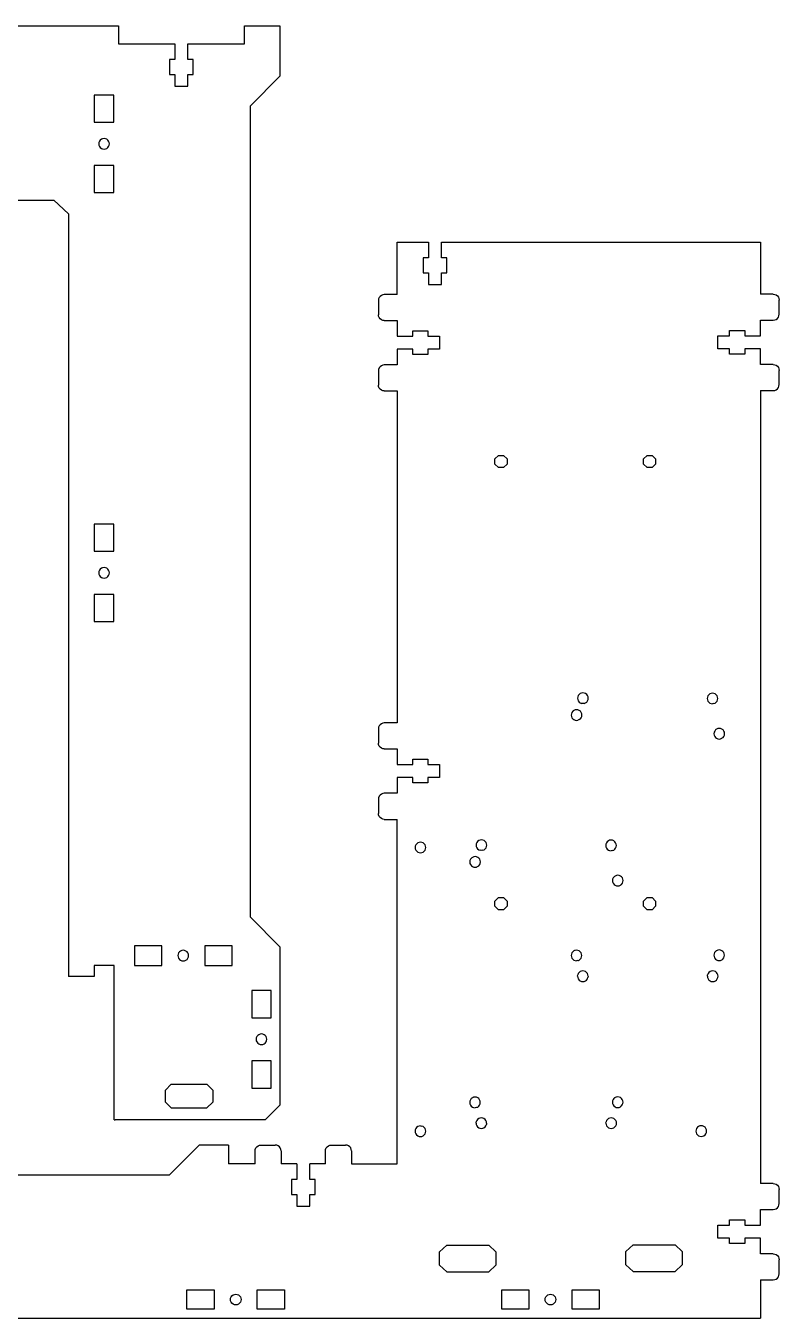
# Model space of a CAD drawing. Extents: x 20 to 592, y 8 to 445.
# Drawn here: x 336.7 to 591.5, y 8.1 to 445.1 of the extents above; entities that cross this region are included whole.
import ezdxf

# ---------------------------------------------------------------- set-up
doc = ezdxf.new("R2010")
doc.units = 0
doc.layers.add('Layer_1', color=7, linetype='CONTINUOUS')

msp = doc.modelspace()

# ---------------------------------------------------------------- linework, layer by layer
at = {"layer": 'Layer_1', "color": 7}
for points in [[(74.308583, 445.114953), (368.0585, 445.114953)], [(368.0585, 445.114953), (368.0585, 439.014951), (387.158481, 439.014951)], [(391.558495, 439.014951), (410.658477, 439.014951), (410.658477, 445.114953)], [(410.658477, 445.114953), (422.658481, 445.114953)], [(422.658481, 445.114953), (422.658481, 428.114953)], [(387.158481, 439.014951), (387.158481, 433.714956)], [(391.558495, 433.714956), (391.558495, 439.014951)], [(387.158481, 433.714956), (385.358496, 433.714956)], [(385.358496, 433.714956), (385.358496, 428.614955)], [(393.358508, 433.714956), (391.558495, 433.714956)], [(393.358508, 428.614955), (393.358508, 433.714956)], [(385.358496, 428.614955), (387.158481, 428.614955)], [(387.158481, 428.614955), (387.158481, 424.664959)], [(391.558495, 424.664959), (391.558495, 428.614955)], [(391.558495, 428.614955), (393.358508, 428.614955)], [(387.158481, 424.664959), (391.558495, 424.664959)], [(422.658481, 133.615065), (412.658473, 143.615062), (412.658473, 418.114953), (422.658481, 428.114953)], [(359.858505, 421.709169), (359.858505, 412.509173), (366.458497, 412.509173)], [(366.458497, 421.709169), (359.858505, 421.709169)], [(366.458497, 412.509173), (366.458497, 421.709169)], [(361.884493, 406.483187), (361.598151, 406.110036)], [(362.257648, 406.769513), (361.884493, 406.483187)], [(362.692185, 406.949508), (362.257648, 406.769513)], [(363.158501, 407.0109), (362.692185, 406.949508)], [(363.624817, 406.949508), (363.158501, 407.0109)], [(364.059354, 406.769513), (363.624817, 406.949508)], [(364.432509, 406.483187), (364.059354, 406.769513)], [(364.718851, 406.110036), (364.432509, 406.483187)], [(361.598151, 406.110036), (361.418178, 405.675498), (361.356766, 405.209174)], [(361.356766, 405.209174), (361.418178, 404.742855)], [(361.418178, 404.742855), (361.598151, 404.308312)], [(361.598151, 404.308312), (361.884493, 403.935161)], [(361.884493, 403.935161), (362.257648, 403.648835)], [(362.257648, 403.648835), (362.692185, 403.468842)], [(362.692185, 403.468842), (363.158501, 403.40745)], [(363.158501, 403.40745), (363.624817, 403.468842)], [(363.624817, 403.468842), (364.059354, 403.648835)], [(364.059354, 403.648835), (364.432509, 403.935161)], [(364.432509, 403.935161), (364.718851, 404.308312)], [(364.898824, 405.675498), (364.718851, 406.110036)], [(364.718851, 404.308312), (364.898824, 404.742855)], [(364.960236, 405.209174), (364.898824, 405.675498)], [(364.898824, 404.742855), (364.960236, 405.209174)], [(366.458497, 397.90918), (359.858505, 397.90918)], [(359.858505, 397.90918), (359.858505, 388.709184)], [(366.458497, 388.709184), (366.458497, 397.90918)], [(91.158585, 381.509983), (96.158583, 386.173533), (346.158507, 386.173533), (351.158497, 381.509983), (351.158497, 123.624294)], [(359.858505, 388.709184), (366.458497, 388.709184)], [(462.254112, 371.953196), (472.854122, 371.953196)], [(462.254112, 354.220556), (462.254112, 371.953196)], [(472.854122, 371.953196), (472.854122, 366.653199)], [(477.25411, 371.953196), (585.154066, 371.953199), (585.154066, 354.375603), (585.154066, 354.375603), (585.154066, 354.375603)], [(479.05412, 366.653199), (477.25411, 366.653199), (477.25411, 371.953196)], [(471.054108, 366.653199), (471.054108, 361.5532)], [(472.854122, 366.653199), (471.054108, 366.653199)], [(479.05412, 361.5532), (479.05412, 366.653199)], [(471.054108, 361.5532), (472.854122, 361.5532)], [(472.854122, 361.5532), (472.854122, 357.603204)], [(477.25411, 361.5532), (479.05412, 361.5532)], [(477.25411, 357.603204), (477.25411, 361.5532)], [(457.954115, 354.220556), (457.436463, 354.152408), (456.954088, 353.952609), (456.539902, 353.634773), (456.22206, 353.220561), (456.02225, 352.738198)], [(462.254112, 354.220556), (457.954115, 354.220556)], [(472.854122, 357.603204), (477.25411, 357.603204)], [(589.504099, 354.375603), (585.154066, 354.375603)], [(589.504099, 354.375603), (590.021751, 354.307447), (590.504097, 354.107662), (590.918314, 353.789823), (591.236153, 353.375605), (591.435938, 352.893231), (591.504095, 352.375607)], [(456.02225, 352.738198), (455.95409, 352.22056)], [(455.95409, 352.22056), (455.95409, 347.420561)], [(591.504095, 347.5756), (591.504095, 352.375607)], [(457.954115, 345.42056), (457.436463, 345.488711), (456.954088, 345.68851), (456.539902, 346.006349), (456.22206, 346.420561), (456.02225, 346.902923), (455.95409, 347.420561)], [(457.954115, 345.42056), (462.254112, 345.42056)], [(462.254112, 345.42056), (462.254112, 340.120573)], [(585.154066, 340.275612), (585.154066, 345.575604), (589.504099, 345.575604)], [(589.504099, 345.575604), (590.021751, 345.643761), (590.504097, 345.843546), (590.918314, 346.161385), (591.236153, 346.575602), (591.435938, 347.057976)], [(591.435938, 347.057976), (591.504095, 347.5756)], [(467.554104, 341.920567), (472.654111, 341.920567)], [(467.554104, 340.120573), (467.554104, 341.920567)], [(472.654111, 341.920567), (472.654111, 340.120573)], [(570.804082, 340.275612), (574.754065, 340.275612), (574.754065, 342.075597)], [(574.754065, 342.075597), (579.854074, 342.075597), (579.854074, 340.275612)], [(462.254112, 340.120573), (467.554104, 340.120573)], [(472.654111, 340.120573), (476.604124, 340.120573)], [(476.604124, 340.120573), (476.604124, 335.720565)], [(570.804082, 335.875598), (570.804082, 340.275612)], [(579.854074, 340.275612), (585.154066, 340.275612)], [(462.254112, 335.720565), (462.254112, 330.42057)], [(467.554104, 335.720565), (462.254112, 335.720565)], [(467.554104, 333.920566), (467.554104, 335.720565)], [(472.654111, 335.720565), (472.654111, 333.920566), (467.554104, 333.920566)], [(476.604124, 335.720565), (472.654111, 335.720565)], [(574.754065, 334.075613), (574.754065, 335.875598), (570.804082, 335.875598)], [(579.854074, 335.875598), (579.854074, 334.075613), (574.754065, 334.075613)], [(585.154066, 335.875598), (579.854074, 335.875598)], [(585.154066, 330.575606), (585.154066, 335.875598)], [(456.02225, 328.938206), (455.95409, 328.420568)], [(455.95409, 328.420568), (455.95409, 323.620586)], [(457.954115, 330.42057), (457.436463, 330.352419), (456.954088, 330.152617), (456.539902, 329.834781), (456.22206, 329.420569), (456.02225, 328.938206)], [(462.254112, 330.42057), (457.954115, 330.42057)], [(589.504099, 330.575606), (585.154066, 330.575606)], [(589.504099, 330.575606), (590.021751, 330.507449), (590.504097, 330.307664), (590.918314, 329.989825), (591.236153, 329.575608), (591.435938, 329.093262), (591.504095, 328.57561)], [(591.504095, 323.775611), (591.504095, 328.57561)], [(457.954115, 321.620562), (457.436463, 321.688719), (456.954088, 321.888532), (456.539902, 322.206371), (456.22206, 322.620588), (456.02225, 323.102934), (455.95409, 323.620586)], [(591.435938, 323.257987), (591.504095, 323.775611)], [(457.954115, 321.620562), (462.254112, 321.620562)], [(462.254112, 321.620562), (462.254112, 209.353239)], [(585.154066, 321.775615), (589.504099, 321.775615)], [(585.154066, 321.775615), (585.154066, 53.60329), (585.154066, 53.60329)], [(589.504099, 321.775615), (590.021751, 321.843772), (590.504097, 322.043585), (590.918314, 322.361395), (591.236153, 322.775613), (591.435938, 323.257987)], [(495.363057, 296.920219), (495.362492, 298.632941), (496.573906, 299.843703), (498.286665, 299.843703), (499.497381, 298.632264), (499.497945, 296.919514), (498.286487, 295.70878), (496.573773, 295.70878), (495.363012, 296.920219)], [(545.598618, 296.920219), (545.598618, 298.632941), (546.810029, 299.843703), (548.522779, 299.843703), (549.733484, 298.632264), (549.733484, 296.919514), (548.522045, 295.70878), (546.809323, 295.70878), (545.598562, 296.920219)], [(366.458497, 276.624247), (359.858505, 276.624247)], [(359.858505, 276.624247), (359.858505, 267.424252)], [(366.458497, 267.424252), (366.458497, 276.624247)], [(359.858505, 267.424252), (366.458497, 267.424252)], [(361.418178, 260.590571), (361.356766, 260.124255)], [(361.356766, 260.124255), (361.418178, 259.657931)], [(361.598151, 261.025117), (361.418178, 260.590571)], [(361.418178, 259.657931), (361.598151, 259.223388)], [(361.884493, 261.398263), (361.598151, 261.025117)], [(361.598151, 259.223388), (361.884493, 258.850242)], [(362.257648, 261.684594), (361.884493, 261.398263)], [(361.884493, 258.850242), (362.257648, 258.563914)], [(362.692185, 261.864587), (362.257648, 261.684594)], [(362.257648, 258.563914), (362.692185, 258.383918)], [(363.158501, 261.925976), (362.692185, 261.864587)], [(362.692185, 258.383918), (363.158501, 258.322526)], [(363.624817, 261.864587), (363.158501, 261.925976)], [(363.158501, 258.322526), (363.624817, 258.383918)], [(364.059354, 261.684594), (363.624817, 261.864587)], [(363.624817, 258.383918), (364.059354, 258.563914)], [(364.432509, 261.398263), (364.059354, 261.684594)], [(364.059354, 258.563914), (364.432509, 258.850242)], [(364.718851, 261.025117), (364.432509, 261.398263)], [(364.432509, 258.850242), (364.718851, 259.223388)], [(364.898824, 260.590571), (364.718851, 261.025117)], [(364.718851, 259.223388), (364.898824, 259.657931)], [(364.960236, 260.124255), (364.898824, 260.590571)], [(364.898824, 259.657931), (364.960236, 260.124255)], [(359.858505, 252.824259), (359.858505, 243.62426)], [(366.458497, 252.824259), (359.858505, 252.824259)], [(366.458497, 243.62426), (366.458497, 252.824259)], [(359.858505, 243.62426), (366.458497, 243.62426)], [(523.571343, 218.605697), (523.391596, 218.171555)], [(523.857347, 218.978541), (523.571343, 218.605697)], [(524.230106, 219.26463), (523.857347, 218.978541)], [(524.664192, 219.444518), (524.230106, 219.26463)], [(525.130056, 219.50593), (524.664192, 219.444518)], [(525.595949, 219.444659), (525.130056, 219.50593)], [(526.030091, 219.264884), (525.595949, 219.444659)], [(526.402935, 218.978908), (526.030091, 219.264884)], [(526.689052, 218.606149), (526.402935, 218.978908)], [(526.868912, 218.172035), (526.689052, 218.606149)], [(567.691538, 218.886311), (567.405534, 218.513495)], [(568.064297, 219.172428), (567.691538, 218.886311)], [(568.498383, 219.352316), (568.064297, 219.172428)], [(568.964247, 219.4137), (568.498383, 219.352316)], [(569.43014, 219.352429), (568.964247, 219.4137)], [(569.864282, 219.172682), (569.43014, 219.352429)], [(570.237126, 218.886678), (569.864282, 219.172682)], [(570.523243, 218.513919), (570.237126, 218.886678)], [(523.391596, 218.171555), (523.330325, 217.705663)], [(523.330325, 217.705663), (523.391709, 217.239798)], [(523.391709, 217.239798), (523.571597, 216.805712)], [(523.571597, 216.805712), (523.857714, 216.432953)], [(523.857714, 216.432953), (524.230558, 216.146949)], [(524.230558, 216.146949), (524.6647, 215.967202)], [(525.130593, 215.905931), (524.6647, 215.967202)], [(525.596457, 215.967315), (525.130593, 215.905931)], [(525.596457, 215.967315), (526.030543, 216.147203)], [(526.030543, 216.147203), (526.403302, 216.43332)], [(526.403302, 216.43332), (526.689306, 216.806136)], [(526.689306, 216.806136), (526.869053, 217.240306)], [(526.930324, 217.706171), (526.868912, 218.172035)], [(526.869053, 217.240306), (526.930324, 217.706171)], [(567.225787, 218.079325), (567.164516, 217.613461)], [(567.164516, 217.613461), (567.225928, 217.147596)], [(567.405534, 218.513495), (567.225787, 218.079325)], [(567.225928, 217.147596), (567.405788, 216.713482)], [(567.405788, 216.713482), (567.691905, 216.340723)], [(567.691905, 216.340723), (568.064749, 216.054719)], [(568.064749, 216.054719), (568.498891, 215.874972)], [(568.498891, 215.874972), (568.964784, 215.813701)], [(569.430648, 215.875113), (568.964784, 215.813701)], [(569.430648, 215.875113), (569.864734, 216.055001)], [(569.864734, 216.055001), (570.237493, 216.34109)], [(570.237493, 216.34109), (570.523497, 216.713934)], [(570.703103, 218.079833), (570.523243, 218.513919)], [(570.523497, 216.713934), (570.703244, 217.148076)], [(570.764515, 217.613969), (570.703103, 218.079833)], [(570.703244, 217.148076), (570.764515, 217.613969)], [(521.250347, 212.48918), (521.189077, 212.023287)], [(521.189077, 212.023287), (521.250489, 211.557423)], [(521.430123, 212.923322), (521.250347, 212.48918)], [(521.250489, 211.557423), (521.430377, 211.123309)], [(521.716099, 213.296166), (521.430123, 212.923322)], [(521.430377, 211.123309), (521.716466, 210.750578)], [(521.86689, 213.437898), (521.716099, 213.296166)], [(521.716466, 210.750578), (522.089309, 210.464574)], [(521.940522, 213.468406), (521.86689, 213.437898)], [(522.088858, 213.582255), (521.940522, 213.468406)], [(522.522972, 213.762143), (522.088858, 213.582255)], [(522.089309, 210.464574), (522.523452, 210.284799)], [(522.988836, 213.823555), (522.522972, 213.762143)], [(522.523452, 210.284799), (522.989344, 210.223556)], [(523.454701, 213.762284), (522.988836, 213.823555)], [(522.989344, 210.223556), (523.455209, 210.28494)], [(523.888871, 213.582509), (523.454701, 213.762284)], [(523.889295, 210.464828), (523.455209, 210.28494)], [(524.261687, 213.296533), (523.888871, 213.582509)], [(523.889295, 210.464828), (524.040086, 210.60656)], [(524.040086, 210.60656), (524.262054, 210.750945)], [(524.547804, 212.923774), (524.261687, 213.296533)], [(524.262054, 210.750945), (524.548058, 211.123761)], [(524.727692, 212.48966), (524.547804, 212.923774)], [(524.548058, 211.123761), (524.727805, 211.557931)], [(524.789075, 212.023795), (524.727692, 212.48966)], [(524.727805, 211.557931), (524.789075, 212.023795)], [(456.02225, 207.870895), (455.95409, 207.353243)], [(455.95409, 207.353243), (455.95409, 202.553264)], [(457.954115, 209.353239), (457.436463, 209.285083), (456.954088, 209.085298), (456.539902, 208.767459), (456.22206, 208.353241), (456.02225, 207.870895)], [(462.254112, 209.353239), (457.954115, 209.353239)], [(569.513508, 206.188484), (569.452266, 205.72262)], [(569.452266, 205.72262), (569.513649, 205.256756)], [(569.693284, 206.622655), (569.513508, 206.188484)], [(569.979288, 206.99547), (569.693284, 206.622655)], [(570.08927, 207.096845), (569.979288, 206.99547)], [(570.137191, 207.116685), (570.08927, 207.096929)], [(570.786133, 207.461476), (570.352019, 207.281587), (570.137191, 207.116685)], [(571.251997, 207.522859), (570.786133, 207.461476)], [(571.71789, 207.461617), (571.251997, 207.522859)], [(572.524876, 206.995837), (572.152032, 207.281841), (571.71789, 207.461617)], [(572.810965, 206.623106), (572.524876, 206.995837)], [(572.990853, 206.188992), (572.810965, 206.623106)], [(573.052265, 205.723128), (572.990853, 206.188992)], [(572.990994, 205.257235), (573.052265, 205.723128)], [(457.954115, 200.55324), (457.436463, 200.621397), (456.954088, 200.82121), (456.539902, 201.139021), (456.22206, 201.553238), (456.02225, 202.035612), (455.95409, 202.553264)], [(569.513649, 205.256756), (569.693538, 204.822641)], [(569.693538, 204.822641), (569.979655, 204.449911)], [(569.979655, 204.449911), (570.35247, 204.163907)], [(570.35247, 204.163907), (570.786641, 203.984131)], [(570.786641, 203.984131), (571.252505, 203.922861)], [(571.252505, 203.922861), (571.718369, 203.984272)], [(571.718369, 203.984272), (572.152484, 204.164161)], [(572.152484, 204.164161), (572.262466, 204.265507)], [(572.262466, 204.265507), (572.525215, 204.450277)], [(572.525215, 204.450277), (572.811219, 204.823093)], [(572.811219, 204.823093), (572.990994, 205.257235)], [(457.954115, 200.55324), (462.254112, 200.55324)], [(462.254112, 200.55324), (462.254112, 195.253248)], [(467.554104, 197.053261), (472.654111, 197.053261)], [(467.554104, 195.253248), (467.554104, 197.053261)], [(472.654111, 197.053261), (472.654111, 195.253248)], [(462.254112, 195.253248), (467.554104, 195.253248)], [(472.654111, 195.253248), (476.604124, 195.253248)], [(476.604124, 195.253248), (476.604124, 190.853262)], [(467.554104, 190.853262), (462.254112, 190.853262)], [(462.254112, 190.853262), (462.254112, 185.553242)], [(467.554104, 189.053249), (467.554104, 190.853262)], [(472.654111, 189.053249), (467.554104, 189.053249)], [(472.654111, 190.853262), (472.654111, 189.053249)], [(476.604124, 190.853262), (472.654111, 190.853262)], [(456.02225, 184.070898), (455.95409, 183.553246)], [(457.954115, 185.553242), (457.436463, 185.485113), (456.954088, 185.2853), (456.539902, 184.967461), (456.22206, 184.553244), (456.02225, 184.070898)], [(462.254112, 185.553242), (457.954115, 185.553242)], [(455.95409, 183.553246), (455.95409, 178.753267)], [(456.954088, 177.021213), (456.539902, 177.339051), (456.22206, 177.753269), (456.02225, 178.235615), (455.95409, 178.753267)], [(457.954115, 176.753271), (457.436463, 176.821399), (456.954088, 177.021213)], [(457.954115, 176.753271), (462.254112, 176.753271)], [(462.254112, 60.253292), (462.254112, 176.753271)], [(468.448238, 167.697606), (468.386998, 167.231714)], [(468.386998, 167.231714), (468.448379, 166.76585)], [(468.628016, 168.131749), (468.448238, 167.697606)], [(468.448379, 166.76585), (468.62827, 166.331764)], [(468.91402, 168.504593), (468.628016, 168.131749)], [(468.62827, 166.331764), (468.914387, 165.959005)], [(469.286751, 168.790709), (468.91402, 168.504593)], [(469.720862, 168.97057), (469.286751, 168.790709)], [(470.186726, 169.031981), (469.720862, 168.97057)], [(470.652622, 168.970711), (470.186726, 169.031981)], [(471.086764, 168.790963), (470.652622, 168.970711)], [(471.459608, 168.504959), (471.086764, 168.790963)], [(471.745725, 168.1322), (471.459608, 168.504959)], [(471.459975, 165.959371), (471.745979, 166.332215)], [(471.925582, 167.698114), (471.745725, 168.1322)], [(471.745979, 166.332215), (471.925723, 166.766358)], [(471.986994, 167.23225), (471.925582, 167.698114)], [(471.925723, 166.766358), (471.986994, 167.23225)], [(489.066832, 168.479004), (489.005561, 168.013111)], [(489.005561, 168.013111), (489.066944, 167.547247)], [(489.246579, 168.913146), (489.066832, 168.479004)], [(489.066944, 167.547247), (489.246833, 167.113161)], [(489.532583, 169.28599), (489.246579, 168.913146)], [(489.246833, 167.113161), (489.53295, 166.740402)], [(489.905342, 169.572079), (489.532583, 169.28599)], [(489.53295, 166.740402), (489.905794, 166.454398)], [(490.339428, 169.751967), (489.905342, 169.572079)], [(489.905794, 166.454398), (490.339936, 166.274651)], [(490.805292, 169.813379), (490.339428, 169.751967)], [(490.805828, 166.21338), (490.339936, 166.274651)], [(491.271185, 169.752108), (490.805292, 169.813379)], [(491.271693, 166.274764), (490.805828, 166.21338)], [(491.705327, 169.572333), (491.271185, 169.752108)], [(491.271693, 166.274764), (491.705779, 166.454652)], [(492.078171, 169.286357), (491.705327, 169.572333)], [(491.705779, 166.454652), (492.078538, 166.740769)], [(492.364288, 168.913598), (492.078171, 169.286357)], [(492.078538, 166.740769), (492.364542, 167.113584)], [(492.544148, 168.479484), (492.364288, 168.913598)], [(492.364542, 167.113584), (492.544289, 167.547755)], [(492.60556, 168.013619), (492.544148, 168.479484)], [(492.544289, 167.547755), (492.60556, 168.013619)], [(532.901023, 168.386774), (532.839752, 167.920909)], [(532.839752, 167.920909), (532.901164, 167.455045)], [(533.08077, 168.820944), (532.901023, 168.386774)], [(532.901164, 167.455045), (533.081024, 167.020931)], [(533.366774, 169.19376), (533.08077, 168.820944)], [(533.081024, 167.020931), (533.367141, 166.648172)], [(533.739533, 169.479877), (533.366774, 169.19376)], [(533.367141, 166.648172), (533.739985, 166.362168)], [(534.173619, 169.659765), (533.739533, 169.479877)], [(533.739985, 166.362168), (534.174127, 166.18242)], [(534.639483, 169.721148), (534.173619, 169.659765)], [(534.174127, 166.18242), (534.64002, 166.12115)], [(535.105376, 169.659878), (534.639483, 169.721148)], [(535.105884, 166.182562), (534.64002, 166.12115)], [(535.539518, 169.480131), (535.105376, 169.659878)], [(535.105884, 166.182562), (535.53997, 166.36245)], [(535.912362, 169.194127), (535.539518, 169.480131)], [(535.53997, 166.36245), (535.912729, 166.648539)], [(536.198479, 168.821368), (535.912362, 169.194127)], [(535.912729, 166.648539), (536.198733, 167.021382)], [(536.378339, 168.387282), (536.198479, 168.821368)], [(536.198733, 167.021382), (536.37848, 167.455525)], [(536.439751, 167.921417), (536.378339, 168.387282)], [(536.37848, 167.455525), (536.439751, 167.921417)], [(468.914387, 165.959005), (469.2872, 165.673001)], [(469.2872, 165.673001), (469.72137, 165.493253)], [(469.72137, 165.493253), (470.187234, 165.431983)], [(470.187234, 165.431983), (470.653099, 165.493394)], [(470.653099, 165.493394), (471.087216, 165.673255)], [(471.087216, 165.673255), (471.459975, 165.959371)], [(486.925583, 162.796629), (486.864313, 162.330736)], [(486.864313, 162.330736), (486.925724, 161.864872)], [(487.105359, 163.230771), (486.925583, 162.796629)], [(486.925724, 161.864872), (487.105613, 161.430758)], [(487.391335, 163.603615), (487.105359, 163.230771)], [(487.542126, 163.745347), (487.391335, 163.603615)], [(487.615758, 163.775855), (487.542126, 163.745347)], [(487.764094, 163.889704), (487.615758, 163.775855)], [(488.198208, 164.069592), (487.764094, 163.889704)], [(488.664072, 164.131004), (488.198208, 164.069592)], [(489.129936, 164.069733), (488.664072, 164.131004)], [(489.564107, 163.889958), (489.129936, 164.069733)], [(489.936923, 163.603982), (489.564107, 163.889958)], [(490.22304, 163.231223), (489.936923, 163.603982)], [(490.402928, 162.797108), (490.22304, 163.231223)], [(490.223294, 161.431209), (490.403041, 161.86538)], [(490.464311, 162.331244), (490.402928, 162.797108)], [(490.403041, 161.86538), (490.464311, 162.331244)], [(487.105613, 161.430758), (487.391702, 161.058027)], [(487.391702, 161.058027), (487.764545, 160.772023)], [(487.764545, 160.772023), (488.198688, 160.592247)], [(488.198688, 160.592247), (488.66458, 160.531005)], [(488.66458, 160.531005), (489.130444, 160.592388)], [(489.56453, 160.772277), (489.130444, 160.592388)], [(489.56453, 160.772277), (489.715322, 160.914009)], [(489.715322, 160.914009), (489.93729, 161.058394)], [(489.93729, 161.058394), (490.223294, 161.431209)], [(535.764506, 157.404293), (535.654524, 157.302919)], [(535.812427, 157.424134), (535.764506, 157.404378)], [(536.461369, 157.768924), (536.027255, 157.589036), (535.812427, 157.424134)], [(536.927233, 157.830308), (536.461369, 157.768924)], [(537.393126, 157.769066), (536.927233, 157.830308)], [(538.200112, 157.303286), (537.827268, 157.58929), (537.393126, 157.769066)], [(535.188744, 156.495933), (535.127502, 156.030069)], [(535.127502, 156.030069), (535.188885, 155.564204)], [(535.36852, 156.930104), (535.188744, 156.495933)], [(535.188885, 155.564204), (535.368774, 155.13009)], [(535.654524, 157.302919), (535.36852, 156.930104)], [(535.368774, 155.13009), (535.654891, 154.757359)], [(535.654891, 154.757359), (536.027706, 154.471355)], [(536.027706, 154.471355), (536.461877, 154.29158)], [(536.461877, 154.29158), (536.927741, 154.230309)], [(536.927741, 154.230309), (537.393605, 154.291721)], [(537.393605, 154.291721), (537.82772, 154.471609)], [(537.82772, 154.471609), (537.937702, 154.572955)], [(537.937702, 154.572955), (538.20045, 154.757726)], [(538.4862, 156.930555), (538.200112, 157.303286)], [(538.20045, 154.757726), (538.486454, 155.130542)], [(538.666089, 156.496441), (538.4862, 156.930555)], [(538.486454, 155.130542), (538.66623, 155.564684)], [(538.7275, 156.030577), (538.666089, 156.496441)], [(538.66623, 155.564684), (538.7275, 156.030577)], [(495.363054, 147.342441), (495.36249, 149.055163), (496.573903, 150.265925), (498.286662, 150.265925), (499.497378, 149.054514), (499.497943, 147.341764), (498.286484, 146.131031), (496.57377, 146.131031), (495.363009, 147.34247)], [(545.598618, 147.342441), (545.598618, 149.055163), (546.810029, 150.265925), (548.522779, 150.265925), (549.733484, 149.054486), (549.733484, 147.341736), (548.522045, 146.131003), (546.809323, 146.131003), (545.598562, 147.342441)], [(373.458483, 133.964981), (373.458483, 127.364994), (382.658476, 127.364994), (382.658476, 133.964981), (373.458483, 133.964981)], [(388.218141, 131.131312), (388.156758, 130.664991)], [(388.398142, 131.56585), (388.218141, 131.131312)], [(388.684485, 131.939001), (388.398142, 131.56585)], [(389.057611, 132.22533), (388.684485, 131.939001)], [(389.492177, 132.40532), (389.057611, 132.22533)], [(389.958493, 132.466717), (389.492177, 132.40532)], [(390.424808, 132.40532), (389.958493, 132.466717)], [(390.859346, 132.22533), (390.424808, 132.40532)], [(391.2325, 131.939001), (390.859346, 132.22533)], [(391.518815, 131.56585), (391.2325, 131.939001)], [(391.698816, 131.131312), (391.518815, 131.56585)], [(391.760199, 130.664991), (391.698816, 131.131312)], [(406.458474, 127.364994), (406.458474, 133.964981), (397.258481, 133.964981), (397.258481, 127.364994)], [(422.658481, 133.615065), (422.658481, 80.115065)], [(521.400123, 131.606633), (521.220375, 131.172463), (521.159105, 130.706599), (521.220517, 130.240734)], [(521.686127, 131.979449), (521.400123, 131.606633)], [(522.058886, 132.265566), (521.686127, 131.979449)], [(522.238605, 132.355595), (522.058886, 132.265566)], [(522.293667, 132.362848), (522.238605, 132.35551)], [(522.958836, 132.506838), (522.492972, 132.445454), (522.293667, 132.362848)], [(523.424729, 132.445567), (522.958836, 132.506838)], [(523.858871, 132.26582), (523.424729, 132.445567)], [(524.231715, 131.979816), (523.858871, 132.26582)], [(524.517832, 131.607057), (524.231715, 131.979816)], [(524.697692, 131.172971), (524.517832, 131.607057)], [(524.759103, 130.707107), (524.697692, 131.172971)], [(569.480573, 131.243978), (569.419303, 130.778085)], [(569.66032, 131.67812), (569.480573, 131.243978)], [(569.946324, 132.050964), (569.66032, 131.67812)], [(570.134228, 132.221511), (569.946324, 132.050964)], [(570.208847, 132.252443), (570.134228, 132.221511)], [(570.319083, 132.337053), (570.208847, 132.252443)], [(570.753169, 132.516941), (570.319083, 132.337053)], [(571.219062, 132.578353), (570.753169, 132.516941)], [(571.684926, 132.517082), (571.219062, 132.578353)], [(572.119069, 132.337307), (571.684926, 132.517082)], [(572.491912, 132.051331), (572.119069, 132.337307)], [(572.778029, 131.678572), (572.491912, 132.051331)], [(572.957918, 131.244458), (572.778029, 131.678572)], [(573.019301, 130.778593), (572.957918, 131.244458)], [(366.558489, 75.124312), (366.558489, 127.315066), (359.808495, 127.315066), (359.808495, 123.624294)], [(388.156758, 130.664991), (388.218141, 130.198672)], [(388.218141, 130.198672), (388.398142, 129.764126)], [(388.398142, 129.764126), (388.684485, 129.390977)], [(388.684485, 129.390977), (389.057611, 129.104649)], [(389.057611, 129.104649), (389.492177, 128.924656)], [(389.492177, 128.924656), (389.958493, 128.863264)], [(389.958493, 128.863264), (390.424808, 128.924656)], [(390.424808, 128.924656), (390.859346, 129.104649)], [(390.859346, 129.104649), (391.2325, 129.390977)], [(391.2325, 129.390977), (391.518815, 129.764126)], [(391.518815, 129.764126), (391.698816, 130.198672)], [(391.698816, 130.198672), (391.760199, 130.664991)], [(397.258481, 127.364994), (406.458474, 127.364994)], [(521.220517, 130.240734), (521.400377, 129.80662)], [(521.400377, 129.80662), (521.686494, 129.433861)], [(521.686494, 129.433861), (522.059337, 129.147885)], [(522.059337, 129.147885), (522.49348, 128.96811), (522.959372, 128.906839)], [(523.425237, 128.968251), (522.959372, 128.906839)], [(523.425237, 128.968251), (523.604956, 129.05828)], [(523.604956, 129.05828), (523.859323, 129.148139)], [(523.859323, 129.148139), (524.232082, 129.434228)], [(524.232082, 129.434228), (524.518086, 129.807072)], [(524.518086, 129.807072), (524.697833, 130.241214)], [(524.697833, 130.241214), (524.759103, 130.707107)], [(569.419303, 130.778085), (569.480714, 130.312221)], [(569.480714, 130.312221), (569.660603, 129.878107)], [(569.660603, 129.878107), (569.946691, 129.505376)], [(569.946691, 129.505376), (570.319535, 129.219372)], [(570.319535, 129.219372), (570.753677, 129.039625)], [(570.753677, 129.039625), (571.21957, 128.978354), (571.685434, 129.039738)], [(571.685434, 129.039738), (572.11952, 129.219626)], [(572.11952, 129.219626), (572.307424, 129.390201)], [(572.307424, 129.390201), (572.492279, 129.505743)], [(572.492279, 129.505743), (572.778283, 129.878559)], [(572.778283, 129.878559), (572.958031, 130.312729)], [(572.958031, 130.312729), (573.019301, 130.778593)], [(359.808495, 123.624294), (351.158497, 123.624294)], [(523.298293, 123.689002), (523.359563, 124.154894)], [(523.298293, 123.689002), (523.359676, 123.223138)], [(523.539311, 124.589037), (523.359563, 124.154894)], [(523.359676, 123.223138), (523.539565, 122.789052)], [(523.825315, 124.961881), (523.539311, 124.589037)], [(523.539565, 122.789052), (523.825682, 122.416293)], [(524.198074, 125.247969), (523.825315, 124.961881)], [(523.825682, 122.416293), (524.198525, 122.130289)], [(524.63216, 125.427858), (524.198074, 125.247969)], [(525.098024, 125.489269), (524.63216, 125.427858)], [(525.563917, 125.427999), (525.098024, 125.489269)], [(525.998059, 125.248251), (525.563917, 125.427999)], [(526.370903, 124.962247), (525.998059, 125.248251)], [(525.998511, 122.130543), (526.37127, 122.416659)], [(526.656991, 124.589488), (526.370903, 124.962247)], [(526.37127, 122.416659), (526.657274, 122.789475)], [(526.83688, 124.155402), (526.656991, 124.589488)], [(526.657274, 122.789475), (526.837021, 123.223646)], [(526.898291, 123.68951), (526.83688, 124.155402)], [(526.898291, 123.68951), (526.837021, 123.223646)], [(567.230189, 123.689002), (567.291432, 124.154894)], [(567.230189, 123.689002), (567.291573, 123.223138)], [(567.471207, 124.589037), (567.291432, 124.154894)], [(567.291573, 123.223138), (567.471461, 122.789052)], [(567.757211, 124.961881), (567.471207, 124.589037)], [(567.471461, 122.789052), (567.757578, 122.416293)], [(568.129942, 125.247969), (567.757211, 124.961881)], [(567.757578, 122.416293), (568.130394, 122.130289)], [(568.564056, 125.427858), (568.129942, 125.247969)], [(569.029921, 125.489269), (568.564056, 125.427858)], [(569.495813, 125.427999), (569.029921, 125.489269)], [(569.929955, 125.248251), (569.495813, 125.427999)], [(570.302799, 124.962247), (569.929955, 125.248251)], [(569.930407, 122.130543), (570.303166, 122.416659)], [(570.588888, 124.589488), (570.302799, 124.962247)], [(570.303166, 122.416659), (570.589142, 122.789475)], [(570.768776, 124.155402), (570.588888, 124.589488)], [(570.589142, 122.789475), (570.768917, 123.223646)], [(570.830188, 123.68951), (570.768776, 124.155402)], [(570.768917, 123.223646), (570.830188, 123.68951)], [(419.708497, 118.864997), (413.108476, 118.864997)], [(413.108476, 118.864997), (413.108476, 109.665002)], [(419.708497, 109.665002), (419.708497, 118.864997)], [(524.198525, 122.130289), (524.632668, 121.950541)], [(524.632668, 121.950541), (525.098532, 121.889271)], [(525.098532, 121.889271), (525.564396, 121.950654)], [(525.564396, 121.950654), (525.998511, 122.130543)], [(568.130394, 122.130289), (568.564564, 121.950541)], [(568.564564, 121.950541), (569.030429, 121.889271)], [(569.030429, 121.889271), (569.496293, 121.950654)], [(569.496293, 121.950654), (569.930407, 122.130543)], [(413.108476, 109.665002), (419.708497, 109.665002)], [(414.668149, 102.831326), (414.606765, 102.365002)], [(414.606765, 102.365002), (414.668149, 101.898683)], [(414.84815, 103.265864), (414.668149, 102.831326)], [(414.668149, 101.898683), (414.84815, 101.46414)], [(415.134465, 103.639015), (414.84815, 103.265864)], [(414.84815, 101.46414), (415.134465, 101.090989)], [(415.507619, 103.925341), (415.134465, 103.639015)], [(415.134465, 101.090989), (415.507619, 100.804666)], [(415.942156, 104.105334), (415.507619, 103.925341)], [(415.507619, 100.804666), (415.942156, 100.62467)], [(416.408472, 104.166728), (415.942156, 104.105334)], [(415.942156, 100.62467), (416.408472, 100.563276)], [(416.874816, 104.105334), (416.408472, 104.166728)], [(416.408472, 100.563276), (416.874816, 100.62467)], [(417.309354, 103.925341), (416.874816, 104.105334)], [(416.874816, 100.62467), (417.309354, 100.804666)], [(417.682508, 103.639015), (417.309354, 103.925341)], [(417.309354, 100.804666), (417.682508, 101.090989)], [(417.968822, 103.265864), (417.682508, 103.639015)], [(417.682508, 101.090989), (417.968822, 101.46414)], [(418.148824, 102.831326), (417.968822, 103.265864)], [(417.968822, 101.46414), (418.148824, 101.898683)], [(418.210207, 102.365002), (418.148824, 102.831326)], [(418.148824, 101.898683), (418.210207, 102.365002)], [(413.108476, 95.065008), (413.108476, 85.865007)], [(419.708497, 95.065008), (413.108476, 95.065008)], [(419.708497, 85.865007), (419.708497, 95.065008)], [(385.910495, 87.151887), (383.910499, 85.151885)], [(383.910499, 81.15189), (383.910499, 85.151885)], [(385.910495, 87.151887), (397.906463, 87.151887)], [(399.906459, 85.151885), (397.906463, 87.151887)], [(399.906459, 85.151885), (399.906459, 81.15189)], [(413.108476, 85.865007), (419.708497, 85.865007)], [(383.910499, 81.15189), (385.910495, 79.151888)], [(385.910495, 79.151888), (397.906463, 79.151888)], [(397.906463, 79.151888), (399.906459, 81.15189)], [(422.658481, 80.115065), (417.658491, 75.115069)], [(487.075359, 81.914082), (486.895611, 81.479911), (486.834341, 81.014047), (486.895752, 80.548183)], [(486.895752, 80.548183), (487.075613, 80.114069)], [(487.361363, 82.286897), (487.075359, 81.914082)], [(487.075613, 80.114069), (487.36173, 79.741309)], [(487.734122, 82.573014), (487.361363, 82.286897)], [(487.36173, 79.741309), (487.734573, 79.455334)], [(487.913841, 82.663043), (487.734122, 82.573014)], [(487.734573, 79.455334), (488.168716, 79.275558), (488.634608, 79.214288)], [(487.968902, 82.670296), (487.913841, 82.662959)], [(488.634072, 82.814286), (488.168208, 82.752903), (487.968902, 82.670296)], [(489.099964, 82.753016), (488.634072, 82.814286)], [(489.100472, 79.275699), (488.634608, 79.214288)], [(489.534107, 82.573268), (489.099964, 82.753016)], [(489.100472, 79.275699), (489.280192, 79.365728)], [(489.280192, 79.365728), (489.534558, 79.455588)], [(489.906951, 82.287264), (489.534107, 82.573268)], [(489.534558, 79.455588), (489.907318, 79.741676)], [(490.193068, 81.914505), (489.906951, 82.287264)], [(489.907318, 79.741676), (490.193322, 80.11452)], [(490.372928, 81.480419), (490.193068, 81.914505)], [(490.193322, 80.11452), (490.373069, 80.548663)], [(490.434339, 81.014555), (490.372928, 81.480419)], [(490.373069, 80.548663), (490.434339, 81.014555)], [(535.155809, 81.551426), (535.094538, 81.085534)], [(535.094538, 81.085534), (535.15595, 80.61967)], [(535.335556, 81.985569), (535.155809, 81.551426)], [(535.15595, 80.61967), (535.335838, 80.185555)], [(535.62156, 82.358413), (535.335556, 81.985569)], [(535.335838, 80.185555), (535.621927, 79.812825)], [(535.809464, 82.528959), (535.62156, 82.358413)], [(535.621927, 79.812825), (535.994771, 79.526821)], [(535.884083, 82.559891), (535.809464, 82.528959)], [(535.994319, 82.644501), (535.884083, 82.559891)], [(536.428405, 82.82439), (535.994319, 82.644501)], [(535.994771, 79.526821), (536.428913, 79.347073)], [(536.894298, 82.885801), (536.428405, 82.82439)], [(536.428913, 79.347073), (536.894806, 79.285803), (537.36067, 79.347186)], [(537.360162, 82.824531), (536.894298, 82.885801)], [(537.794304, 82.644755), (537.360162, 82.824531)], [(537.36067, 79.347186), (537.794756, 79.527075)], [(538.167148, 82.358779), (537.794304, 82.644755)], [(537.794756, 79.527075), (537.98266, 79.69765)], [(537.98266, 79.69765), (538.167515, 79.813191)], [(538.453265, 81.98602), (538.167148, 82.358779)], [(538.167515, 79.813191), (538.453519, 80.186007)], [(538.633154, 81.551906), (538.453265, 81.98602)], [(538.453519, 80.186007), (538.633266, 80.620178)], [(538.694537, 81.086042), (538.633154, 81.551906)], [(538.633266, 80.620178), (538.694537, 81.086042)], [(366.558489, 75.124312), (366.958482, 75.115055)], [(417.658491, 75.115069), (366.958482, 75.115069)], [(488.973529, 73.99645), (489.034799, 74.462343)], [(489.214547, 74.896485), (489.034799, 74.462343)], [(489.500551, 75.269329), (489.214547, 74.896485)], [(489.87331, 75.555418), (489.500551, 75.269329)], [(490.307396, 75.735306), (489.87331, 75.555418)], [(490.77326, 75.796718), (490.307396, 75.735306)], [(491.239152, 75.735447), (490.77326, 75.796718)], [(491.673295, 75.5557), (491.239152, 75.735447)], [(492.046139, 75.269696), (491.673295, 75.5557)], [(492.332227, 74.896937), (492.046139, 75.269696)], [(492.512116, 74.462851), (492.332227, 74.896937)], [(492.573527, 73.996958), (492.512116, 74.462851)], [(532.905425, 73.99645), (532.966668, 74.462343)], [(533.146443, 74.896485), (532.966668, 74.462343)], [(533.432447, 75.269329), (533.146443, 74.896485)], [(533.805178, 75.555418), (533.432447, 75.269329)], [(534.239292, 75.735306), (533.805178, 75.555418)], [(534.705156, 75.796718), (534.239292, 75.735306)], [(535.171049, 75.735447), (534.705156, 75.796718)], [(535.605191, 75.5557), (535.171049, 75.735447)], [(535.978035, 75.269696), (535.605191, 75.5557)], [(536.264124, 74.896937), (535.978035, 75.269696)], [(536.444012, 74.462851), (536.264124, 74.896937)], [(536.505424, 73.996958), (536.444012, 74.462851)], [(468.424249, 71.741119), (468.362981, 71.275255)], [(468.362981, 71.275255), (468.42439, 70.809391)], [(468.604027, 72.17529), (468.424249, 71.741119)], [(468.42439, 70.809391), (468.604281, 70.375277)], [(468.890028, 72.548106), (468.604027, 72.17529)], [(468.604281, 70.375277), (468.89037, 70.002518)], [(469.262762, 72.834223), (468.890028, 72.548106)], [(468.89037, 70.002518), (469.263211, 69.716542)], [(469.696876, 73.014111), (469.262762, 72.834223)], [(470.162738, 73.075494), (469.696876, 73.014111)], [(470.162738, 73.075494), (470.628602, 73.014224)], [(471.062772, 72.834477), (470.628602, 73.014224)], [(471.435616, 72.548473), (471.062772, 72.834477)], [(471.063227, 69.716796), (471.435986, 70.002885)], [(471.721708, 72.175713), (471.435616, 72.548473)], [(471.435986, 70.002885), (471.72199, 70.375728)], [(471.901596, 71.741627), (471.721708, 72.175713)], [(471.72199, 70.375728), (471.901734, 70.809871)], [(471.963008, 71.275763), (471.901596, 71.741627)], [(471.901734, 70.809871), (471.963008, 71.275763)], [(488.973529, 73.99645), (489.034912, 73.530586)], [(489.034912, 73.530586), (489.214801, 73.0965)], [(489.214801, 73.0965), (489.500918, 72.723741)], [(489.500918, 72.723741), (489.873761, 72.437737)], [(489.873761, 72.437737), (490.307904, 72.25799)], [(490.307904, 72.25799), (490.773768, 72.196719)], [(490.773768, 72.196719), (491.239632, 72.258103)], [(491.239632, 72.258103), (491.673746, 72.437991)], [(491.673746, 72.437991), (492.046506, 72.724108)], [(492.046506, 72.724108), (492.33251, 73.096923)], [(492.33251, 73.096923), (492.512257, 73.531094)], [(492.573527, 73.996958), (492.512257, 73.531094)], [(532.905425, 73.99645), (532.966809, 73.530586)], [(532.966809, 73.530586), (533.146697, 73.0965)], [(533.146697, 73.0965), (533.432814, 72.723741)], [(533.432814, 72.723741), (533.80563, 72.437737)], [(533.80563, 72.437737), (534.2398, 72.25799)], [(534.2398, 72.25799), (534.705664, 72.196719)], [(534.705664, 72.196719), (535.171529, 72.258103)], [(535.171529, 72.258103), (535.605643, 72.437991)], [(535.605643, 72.437991), (535.978402, 72.724108)], [(535.978402, 72.724108), (536.264378, 73.096923)], [(536.264378, 73.096923), (536.444153, 73.531094)], [(536.444153, 73.531094), (536.505424, 73.996958)], [(563.417311, 71.784695), (563.35604, 71.31883)], [(563.35604, 71.31883), (563.417452, 70.852966)], [(563.597086, 72.218865), (563.417311, 71.784695)], [(563.417452, 70.852966), (563.59734, 70.418852)], [(563.883062, 72.591681), (563.597086, 72.218865)], [(563.59734, 70.418852), (563.883429, 70.046093)], [(564.255821, 72.877798), (563.883062, 72.591681)], [(563.883429, 70.046093), (564.256273, 69.760117)], [(564.689935, 73.057686), (564.255821, 72.877798)], [(565.1558, 73.119069), (564.689935, 73.057686)], [(565.621664, 73.057827), (565.1558, 73.119069)], [(566.055835, 72.878052), (565.621664, 73.057827)], [(566.42865, 72.592048), (566.055835, 72.878052)], [(566.056286, 69.760371), (566.429017, 70.04646)], [(566.714767, 72.219289), (566.42865, 72.592048)], [(566.429017, 70.04646), (566.715021, 70.419303)], [(566.894655, 71.785203), (566.714767, 72.219289)], [(566.715021, 70.419303), (566.894768, 70.853446)], [(566.956039, 71.319338), (566.894655, 71.785203)], [(566.894768, 70.853446), (566.956039, 71.319338)], [(265.254167, 66.553282), (275.254172, 56.553274), (385.310848, 56.553274), (395.310857, 66.553282)], [(405.310837, 66.553282), (395.310857, 66.553282)], [(405.310837, 66.553282), (405.310837, 60.253292)], [(414.25412, 64.603268), (414.32228, 65.12092), (414.522065, 65.603294), (414.839901, 66.017483), (415.254118, 66.335322), (415.736492, 66.535135)], [(415.736492, 66.535135), (416.254119, 66.603292)], [(416.254119, 66.603292), (421.054124, 66.603292)], [(423.05412, 64.603268), (422.985966, 65.12092), (422.786178, 65.603294), (422.468342, 66.017483), (422.054122, 66.335322), (421.571747, 66.535135), (421.054124, 66.603292)], [(438.054118, 64.603268), (438.122249, 65.12092), (438.32206, 65.603294), (438.639898, 66.017483), (439.054116, 66.335322), (439.536462, 66.535135)], [(439.536462, 66.535135), (440.054114, 66.603292)], [(440.054114, 66.603292), (444.854096, 66.603292)], [(446.85412, 64.603268), (446.78596, 65.12092), (446.58615, 65.603294), (446.268308, 66.017483), (445.854094, 66.335322), (445.371748, 66.535135), (444.854096, 66.603292)], [(469.263211, 69.716542), (469.697356, 69.536766)], [(469.697356, 69.536766), (470.163246, 69.475496)], [(470.163246, 69.475496), (470.62911, 69.536907)], [(470.62911, 69.536907), (471.063227, 69.716796)], [(564.256273, 69.760117), (564.690415, 69.580341)], [(564.690415, 69.580341), (565.156308, 69.519071)], [(565.156308, 69.519071), (565.622172, 69.580483)], [(565.622172, 69.580483), (566.056286, 69.760371)], [(414.25412, 60.253292), (414.25412, 64.603268)], [(423.05412, 64.603268), (423.05412, 60.253292)], [(438.054118, 60.253292), (438.054118, 64.603268)], [(446.85412, 64.603268), (446.85412, 60.253292)], [(414.25412, 60.253292), (405.310837, 60.253292)], [(428.354112, 60.253292), (423.05412, 60.253292)], [(428.354112, 60.253292), (428.354112, 54.953272)], [(432.754126, 54.953272), (432.754126, 60.253292)], [(438.054118, 60.253292), (432.754126, 60.253292)], [(446.85412, 60.253292), (462.254112, 60.253292)], [(428.354112, 54.953272), (426.554098, 54.953272)], [(426.554098, 54.953272), (426.554098, 49.85329)], [(434.554111, 54.953272), (432.754126, 54.953272)], [(434.554111, 49.85329), (434.554111, 54.953272)], [(589.504099, 53.60329), (585.154066, 53.60329)], [(589.504099, 53.60329), (590.021751, 53.535133), (590.504097, 53.335348), (590.918314, 53.017509), (591.236153, 52.603292), (591.435938, 52.120918), (591.504095, 51.603294)], [(426.554098, 49.85329), (428.354112, 49.85329)], [(428.354112, 49.85329), (428.354112, 45.90328)], [(432.754126, 45.90328), (432.754126, 49.85329)], [(432.754126, 49.85329), (434.554111, 49.85329)], [(591.504095, 46.803287), (591.504095, 51.603294)], [(428.354112, 45.90328), (432.754126, 45.90328)], [(585.154066, 39.503298), (585.154066, 44.803291), (589.504099, 44.803291)], [(589.504099, 44.803291), (590.021751, 44.871447), (590.504097, 45.071232), (590.918314, 45.389071), (591.236153, 45.803289), (591.435938, 46.285663)], [(591.435938, 46.285663), (591.504095, 46.803287)], [(570.804082, 39.503298), (574.754065, 39.503298), (574.754065, 41.303283)], [(570.804082, 35.103285), (570.804082, 39.503298)], [(574.754065, 41.303283), (579.854074, 41.303283), (579.854074, 39.503298)], [(579.854074, 39.503298), (585.154066, 39.503298)], [(574.754065, 33.303299), (574.754065, 35.103285), (570.804082, 35.103285)], [(579.854074, 35.103285), (579.854074, 33.303299), (574.754065, 33.303299)], [(585.154066, 35.103285), (579.854074, 35.103285)], [(585.154066, 29.803292), (585.154066, 35.103285)], [(479.051386, 32.773286), (476.671406, 30.513279)], [(479.051386, 32.773286), (493.326581, 32.773286)], [(495.706586, 30.513279), (493.326581, 32.773286)], [(542.072759, 32.838367), (539.692779, 30.578331)], [(542.072759, 32.838367), (556.347955, 32.838367)], [(558.727963, 30.578331), (556.347955, 32.838367)], [(476.671406, 25.993292), (476.671406, 30.513279)], [(495.706586, 30.513279), (495.706586, 25.993292)], [(539.692779, 26.058345), (539.692779, 30.578331)], [(558.727963, 30.578331), (558.727963, 26.058345)], [(589.504099, 29.803292), (585.154066, 29.803292)], [(589.504099, 29.803292), (590.021751, 29.735136), (590.504097, 29.535351), (590.918314, 29.217512), (591.236153, 28.803294), (591.435938, 28.320948), (591.504095, 27.803296)], [(591.504095, 23.003289), (591.504095, 27.803296)], [(476.671406, 25.993292), (479.051386, 23.733285)], [(479.051386, 23.733285), (493.326581, 23.733285), (495.706586, 25.993292)], [(539.692779, 26.058345), (542.072759, 23.798365)], [(542.072759, 23.798365), (556.347955, 23.798365), (558.727963, 26.058345)], [(589.504099, 21.003293), (590.021751, 21.07145), (590.504097, 21.271263), (590.918314, 21.589073), (591.236153, 22.003291), (591.435938, 22.485665)], [(591.435938, 22.485665), (591.504095, 23.003289)], [(391.204128, 17.653315), (400.404124, 17.653315)], [(391.204128, 11.053295), (391.204128, 17.653287)], [(400.404124, 17.653315), (400.404124, 11.053295)], [(415.004126, 17.653315), (424.204119, 17.653315)], [(415.004126, 11.053295), (415.004126, 17.653287)], [(424.204119, 17.653315), (424.204119, 11.053295)], [(497.65412, 17.653315), (506.854113, 17.653315)], [(497.65412, 11.053295), (497.65412, 17.653287)], [(506.854113, 17.653315), (506.854113, 11.053295)], [(521.454084, 17.653315), (530.654077, 17.653315)], [(521.454084, 11.053295), (521.454084, 17.653287)], [(530.654077, 17.653315), (530.654077, 11.053295)], [(585.154066, 21.003293), (589.504099, 21.003293)], [(585.154066, 21.003293), (585.154066, 8.053301)], [(405.902403, 14.353291), (405.963789, 14.819607), (406.143787, 15.254172)], [(405.963789, 13.886975), (405.902403, 14.353291)], [(406.143787, 13.452437), (405.963789, 13.886975)], [(406.143787, 15.254172), (406.430102, 15.627298)], [(407.237794, 12.612967), (406.803259, 12.792969), (406.430102, 13.079283), (406.143787, 13.452437)], [(406.430102, 15.627298), (406.803259, 15.913641)], [(406.803259, 15.913641), (407.237794, 16.093642)], [(407.237794, 16.093642), (407.704112, 16.155026)], [(407.704112, 16.155026), (408.170456, 16.093642)], [(408.170456, 16.093642), (408.604994, 15.913641)], [(408.604994, 15.913641), (408.978148, 15.627298)], [(408.978148, 15.627298), (409.26446, 15.254172)], [(409.26446, 13.452437), (408.978148, 13.079283)], [(409.26446, 15.254172), (409.444464, 14.819607)], [(409.444464, 14.819607), (409.505844, 14.353291), (409.444464, 13.886975), (409.26446, 13.452437)], [(512.352361, 14.353291), (512.413772, 14.819607)], [(512.413772, 13.886975), (512.352361, 14.353291)], [(512.413772, 14.819607), (512.593745, 15.254172)], [(512.593745, 13.452437), (512.413772, 13.886975)], [(512.593745, 15.254172), (512.880088, 15.627298)], [(512.880088, 13.079283), (512.593745, 13.452437)], [(512.880088, 15.627298), (513.253242, 15.913641), (513.68778, 16.093642)], [(513.68778, 16.093642), (514.154095, 16.155026)], [(514.154095, 16.155026), (514.620411, 16.093642)], [(514.620411, 16.093642), (515.054949, 15.913641)], [(515.054949, 15.913641), (515.428103, 15.627298)], [(515.428103, 15.627298), (515.714446, 15.254172)], [(515.714446, 13.452437), (515.428103, 13.079283)], [(515.714446, 15.254172), (515.894419, 14.819607)], [(515.894419, 13.886975), (515.714446, 13.452437)], [(515.894419, 14.819607), (515.95583, 14.353291)], [(515.95583, 14.353291), (515.894419, 13.886975)], [(400.404124, 11.053295), (391.204128, 11.053295)], [(407.704112, 12.551584), (407.237794, 12.612967)], [(408.978148, 13.079283), (408.604994, 12.792969), (408.170456, 12.612967), (407.704112, 12.551584)], [(424.204119, 11.053295), (415.004126, 11.053295)], [(506.854113, 11.053295), (497.65412, 11.053295)], [(513.253242, 12.792969), (512.880088, 13.079283)], [(513.68778, 12.612967), (513.253242, 12.792969)], [(514.154095, 12.551584), (513.68778, 12.612967)], [(514.620411, 12.612967), (514.154095, 12.551584)], [(515.428103, 13.079283), (515.054949, 12.792969), (514.620411, 12.612967)], [(530.654077, 11.053295), (521.454084, 11.053295)], [(255.254159, 8.053301), (585.154066, 8.053301)]]:
    msp.add_lwpolyline(points, dxfattribs=at)

doc.saveas('drawing.dxf')
